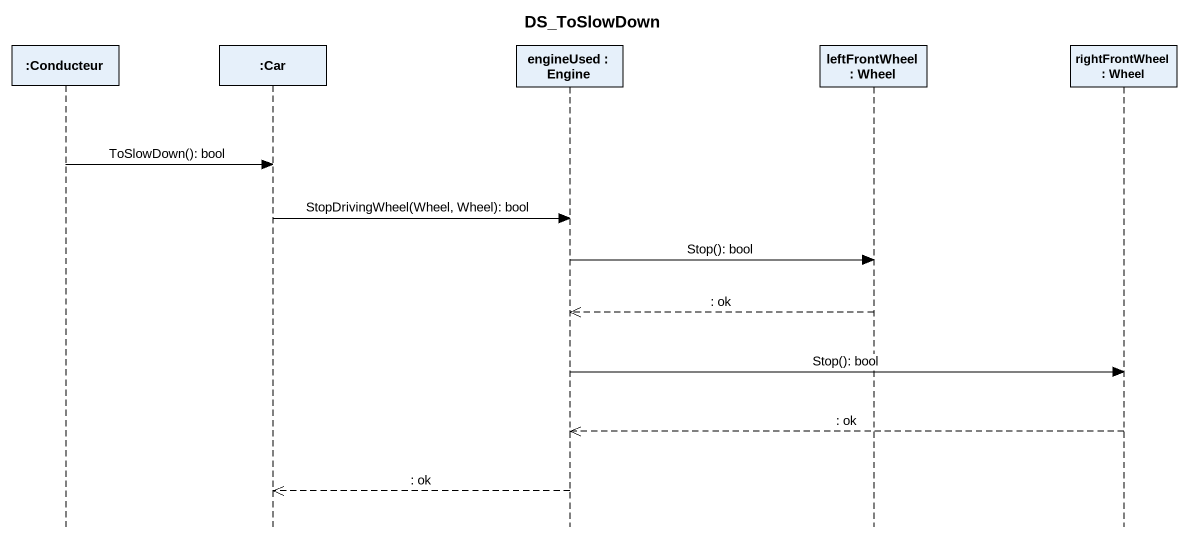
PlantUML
@startuml
title DS_ToSlowDown
hide footbox
participant ":Conducteur" as Conducteur
participant ":Car" as Car
participant "engineUsed : Engine" as engineUsed
participant "leftFrontWheel : Wheel" as leftFrontWheel
participant "rightFrontWheel : Wheel" as rightFrontWheel

Conducteur -> Car : ToSlowDown(): bool
Car -> engineUsed : StopDrivingWheel(Wheel, Wheel): bool
engineUsed -> leftFrontWheel : Stop(): bool
leftFrontWheel -->> engineUsed : : ok
engineUsed -> rightFrontWheel : Stop(): bool
rightFrontWheel -->> engineUsed : : ok
engineUsed -->> Car : : ok
@enduml
